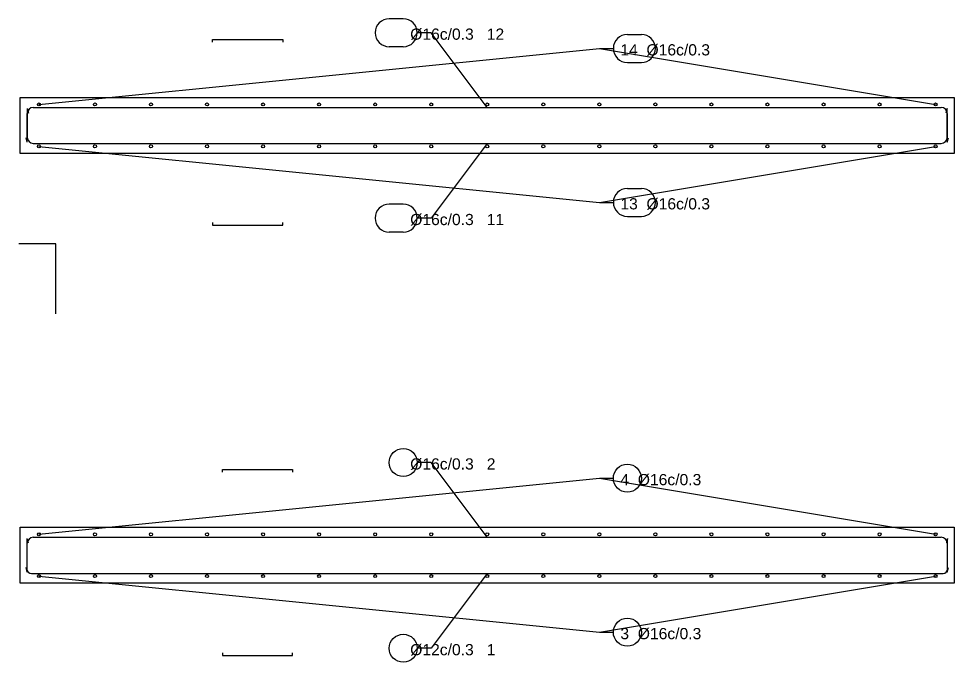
# Model space of a CAD drawing. Extents: x -1.3 to 10.1, y -0.4 to 24.9.
# Drawn here: x 5.09 to 10.1, y -0.42 to 3.02 of the extents above; entities that cross this region are included whole.
import ezdxf

# ---------------------------------------------------------------- set-up
doc = ezdxf.new("R2010")
doc.units = 0
doc.layers.get('0').update_dxf_attribs({"linetype": 'continuous'})
for name, color, linetype in [('color_0', 255, 'Continuous'), ('color_1', 254, 'Continuous'), ('color_2', 253, 'Continuous'), ('color_3', 252, 'Continuous'), ('color_4', 251, 'Continuous'), ('color_6', 249, 'Continuous')]:
    doc.layers.add(name, color=color, linetype=linetype)
doc.styles.get("Standard").update_dxf_attribs({"font": 'ARIAL.TTF'})

# ---------------------------------------------------------------- blocks, each defined once
blk = doc.blocks.new('WIRE')
at = {"color": 2}
for p, q in [((5.2, 0.038), (8.2, -0.262)), ((8.2, -0.262), (8.275, -0.262))]:
    blk.add_line(p, q, dxfattribs=at)
blk = doc.blocks.new('CIRCLE')
at = {"color": 2}
blk.add_circle((8.35, -0.262), 0.075, dxfattribs=at)
blk = doc.blocks.new('CIRCLE001')
at = {"color": 1}
blk.add_circle((5.2, 0.038), 0.008, dxfattribs=at)
blk = doc.blocks.new('CIRCLE002')
at = {"color": 1}
blk.add_circle((5.5, 0.038), 0.008, dxfattribs=at)
blk = doc.blocks.new('CIRCLE003')
at = {"color": 1}
blk.add_circle((5.8, 0.038), 0.008, dxfattribs=at)
blk = doc.blocks.new('CIRCLE004')
at = {"color": 1}
blk.add_circle((6.1, 0.038), 0.008, dxfattribs=at)
blk = doc.blocks.new('CIRCLE005')
at = {"color": 1}
blk.add_circle((6.4, 0.038), 0.008, dxfattribs=at)
blk = doc.blocks.new('CIRCLE006')
at = {"color": 1}
blk.add_circle((6.7, 0.038), 0.008, dxfattribs=at)
blk = doc.blocks.new('CIRCLE007')
at = {"color": 1}
blk.add_circle((7, 0.038), 0.008, dxfattribs=at)
blk = doc.blocks.new('CIRCLE008')
at = {"color": 1}
blk.add_circle((7.3, 0.038), 0.008, dxfattribs=at)
blk = doc.blocks.new('CIRCLE009')
at = {"color": 1}
blk.add_circle((7.6, 0.038), 0.008, dxfattribs=at)
blk = doc.blocks.new('CIRCLE010')
at = {"color": 1}
blk.add_circle((7.9, 0.038), 0.008, dxfattribs=at)
blk = doc.blocks.new('CIRCLE011')
at = {"color": 1}
blk.add_circle((8.2, 0.038), 0.008, dxfattribs=at)
blk = doc.blocks.new('CIRCLE012')
at = {"color": 1}
blk.add_circle((8.5, 0.038), 0.008, dxfattribs=at)
blk = doc.blocks.new('CIRCLE013')
at = {"color": 1}
blk.add_circle((8.8, 0.038), 0.008, dxfattribs=at)
blk = doc.blocks.new('CIRCLE014')
at = {"color": 1}
blk.add_circle((9.1, 0.038), 0.008, dxfattribs=at)
blk = doc.blocks.new('CIRCLE015')
at = {"color": 1}
blk.add_circle((9.4, 0.038), 0.008, dxfattribs=at)
blk = doc.blocks.new('CIRCLE016')
at = {"color": 1}
blk.add_circle((9.7, 0.038), 0.008, dxfattribs=at)
blk = doc.blocks.new('CIRCLE017')
at = {"color": 1}
blk.add_circle((10, 0.038), 0.008, dxfattribs=at)
blk = doc.blocks.new('LINE')
at = {"color": 2}
blk.add_line((8.2, -0.262), (10, 0.038), dxfattribs=at)
blk = doc.blocks.new('WIRE003')
at = {"color": 2}
for p, q in [((5.2, 0.262), (8.2, 0.562)), ((8.2, 0.562), (8.275, 0.562))]:
    blk.add_line(p, q, dxfattribs=at)
blk = doc.blocks.new('CIRCLE019')
at = {"color": 2}
blk.add_circle((8.35, 0.562), 0.075, dxfattribs=at)
blk = doc.blocks.new('CIRCLE020')
at = {"color": 1}
blk.add_circle((5.2, 0.262), 0.008, dxfattribs=at)
blk = doc.blocks.new('CIRCLE021')
at = {"color": 1}
blk.add_circle((5.5, 0.262), 0.008, dxfattribs=at)
blk = doc.blocks.new('CIRCLE022')
at = {"color": 1}
blk.add_circle((5.8, 0.262), 0.008, dxfattribs=at)
blk = doc.blocks.new('CIRCLE023')
at = {"color": 1}
blk.add_circle((6.1, 0.262), 0.008, dxfattribs=at)
blk = doc.blocks.new('CIRCLE024')
at = {"color": 1}
blk.add_circle((6.4, 0.262), 0.008, dxfattribs=at)
blk = doc.blocks.new('CIRCLE025')
at = {"color": 1}
blk.add_circle((6.7, 0.262), 0.008, dxfattribs=at)
blk = doc.blocks.new('CIRCLE026')
at = {"color": 1}
blk.add_circle((7, 0.262), 0.008, dxfattribs=at)
blk = doc.blocks.new('CIRCLE027')
at = {"color": 1}
blk.add_circle((7.3, 0.262), 0.008, dxfattribs=at)
blk = doc.blocks.new('CIRCLE028')
at = {"color": 1}
blk.add_circle((7.6, 0.262), 0.008, dxfattribs=at)
blk = doc.blocks.new('CIRCLE029')
at = {"color": 1}
blk.add_circle((7.9, 0.262), 0.008, dxfattribs=at)
blk = doc.blocks.new('CIRCLE030')
at = {"color": 1}
blk.add_circle((8.2, 0.262), 0.008, dxfattribs=at)
blk = doc.blocks.new('CIRCLE031')
at = {"color": 1}
blk.add_circle((8.5, 0.262), 0.008, dxfattribs=at)
blk = doc.blocks.new('CIRCLE032')
at = {"color": 1}
blk.add_circle((8.8, 0.262), 0.008, dxfattribs=at)
blk = doc.blocks.new('CIRCLE033')
at = {"color": 1}
blk.add_circle((9.1, 0.262), 0.008, dxfattribs=at)
blk = doc.blocks.new('CIRCLE034')
at = {"color": 1}
blk.add_circle((9.4, 0.262), 0.008, dxfattribs=at)
blk = doc.blocks.new('CIRCLE035')
at = {"color": 1}
blk.add_circle((9.7, 0.262), 0.008, dxfattribs=at)
blk = doc.blocks.new('CIRCLE036')
at = {"color": 1}
blk.add_circle((10, 0.262), 0.008, dxfattribs=at)
blk = doc.blocks.new('LINE003')
at = {"color": 2}
blk.add_line((8.2, 0.562), (10, 0.262), dxfattribs=at)
blk = doc.blocks.new('WIRE007')
at = {"color": 3}
for p, q in [((5.136, 0.24), (5.136, 0.076)), ((10.064, 0.076), (10.064, 0.24)), ((5.16, 0.052), (10.04, 0.052))]:
    blk.add_line(p, q, dxfattribs=at)
for centre, start, end in [((5.16, 0.076), -180, -90), ((10.04, 0.076), -90, 0)]:
    blk.add_arc(centre, 0.024, start, end, dxfattribs=at)
blk = doc.blocks.new('LINE007')
at = {"color": 6}
blk.add_line((5.136, 0.24), (5.1425, 0.2159), dxfattribs=at)
blk = doc.blocks.new('LINE008')
at = {"color": 6}
blk.add_line((10.064, 0.24), (10.0575, 0.2159), dxfattribs=at)
blk = doc.blocks.new('WIRE008')
at = {"color": 2}
for p, q in [((7.6, 0.052), (7.3, -0.348)), ((7.3, -0.348), (7.225, -0.348))]:
    blk.add_line(p, q, dxfattribs=at)
blk = doc.blocks.new('CIRCLE053')
at = {"color": 2}
blk.add_circle((7.15, -0.348), 0.075, dxfattribs=at)
blk = doc.blocks.new('SHAPE004')
at = {"color": 0}
for p, q in [((6.1825, -0.3717), (6.1825, -0.386)), ((6.1825, -0.386), (6.5575, -0.386)), ((6.5575, -0.386), (6.5575, -0.3717))]:
    blk.add_line(p, q, dxfattribs=at)
blk = doc.blocks.new('WIRE010')
at = {"color": 3}
for p, q in [((5.138, 0.06), (5.138, 0.214)), ((5.17, 0.246), (10.03, 0.246)), ((10.062, 0.214), (10.062, 0.06))]:
    blk.add_line(p, q, dxfattribs=at)
for centre, start, end in [((5.17, 0.214), 90, 180), ((10.03, 0.214), 0, 90)]:
    blk.add_arc(centre, 0.032, start, end, dxfattribs=at)
blk = doc.blocks.new('LINE010')
at = {"color": 6}
blk.add_line((5.138, 0.06), (5.1315, 0.0841), dxfattribs=at)
blk = doc.blocks.new('LINE011')
at = {"color": 6}
blk.add_line((10.062, 0.06), (10.0685, 0.0841), dxfattribs=at)
blk = doc.blocks.new('WIRE011')
at = {"color": 2}
for p, q in [((7.3, 0.646), (7.225, 0.646)), ((7.6, 0.246), (7.3, 0.646))]:
    blk.add_line(p, q, dxfattribs=at)
blk = doc.blocks.new('CIRCLE067')
at = {"color": 2}
blk.add_circle((7.15, 0.646), 0.075, dxfattribs=at)
blk = doc.blocks.new('SHAPE005')
at = {"color": 0}
for p, q in [((6.1825, 0.5948), (6.1825, 0.609)), ((6.1825, 0.609), (6.5575, 0.609)), ((6.5575, 0.609), (6.5575, 0.5948))]:
    blk.add_line(p, q, dxfattribs=at)
blk = doc.blocks.new('SHAPE006')
at = {"color": 4}
for p, q in [((5.1, 0), (5.1, 0.3)), ((5.1, 0.3), (10.1, 0.3)), ((10.1, 0.3), (10.1, 0)), ((10.1, 0), (5.1, 0))]:
    blk.add_line(p, q, dxfattribs=at)
blk = doc.blocks.new('WIRE012')
at = {"color": 2}
for p, q in [((5.2, 2.338), (8.2, 2.038)), ((8.2, 2.038), (8.275, 2.038))]:
    blk.add_line(p, q, dxfattribs=at)
blk = doc.blocks.new('SHAPE007')
at = {"color": 0}
for p, q in [((8.35, 2.113), (8.425, 2.113)), ((8.35, 1.963), (8.425, 1.963))]:
    blk.add_line(p, q, dxfattribs=at)
for centre, start, end in [((8.35, 2.038), 90, -90), ((8.425, 2.038), -90, 90)]:
    blk.add_arc(centre, 0.075, start, end, dxfattribs=at)
blk = doc.blocks.new('CIRCLE068')
at = {"color": 1}
blk.add_circle((5.2, 2.338), 0.008, dxfattribs=at)
blk = doc.blocks.new('CIRCLE069')
at = {"color": 1}
blk.add_circle((5.5, 2.338), 0.008, dxfattribs=at)
blk = doc.blocks.new('CIRCLE070')
at = {"color": 1}
blk.add_circle((5.8, 2.338), 0.008, dxfattribs=at)
blk = doc.blocks.new('CIRCLE071')
at = {"color": 1}
blk.add_circle((6.1, 2.338), 0.008, dxfattribs=at)
blk = doc.blocks.new('CIRCLE072')
at = {"color": 1}
blk.add_circle((6.4, 2.338), 0.008, dxfattribs=at)
blk = doc.blocks.new('CIRCLE073')
at = {"color": 1}
blk.add_circle((6.7, 2.338), 0.008, dxfattribs=at)
blk = doc.blocks.new('CIRCLE074')
at = {"color": 1}
blk.add_circle((7, 2.338), 0.008, dxfattribs=at)
blk = doc.blocks.new('CIRCLE075')
at = {"color": 1}
blk.add_circle((7.3, 2.338), 0.008, dxfattribs=at)
blk = doc.blocks.new('CIRCLE076')
at = {"color": 1}
blk.add_circle((7.6, 2.338), 0.008, dxfattribs=at)
blk = doc.blocks.new('CIRCLE077')
at = {"color": 1}
blk.add_circle((7.9, 2.338), 0.008, dxfattribs=at)
blk = doc.blocks.new('CIRCLE078')
at = {"color": 1}
blk.add_circle((8.2, 2.338), 0.008, dxfattribs=at)
blk = doc.blocks.new('CIRCLE079')
at = {"color": 1}
blk.add_circle((8.5, 2.338), 0.008, dxfattribs=at)
blk = doc.blocks.new('CIRCLE080')
at = {"color": 1}
blk.add_circle((8.8, 2.338), 0.008, dxfattribs=at)
blk = doc.blocks.new('CIRCLE081')
at = {"color": 1}
blk.add_circle((9.1, 2.338), 0.008, dxfattribs=at)
blk = doc.blocks.new('CIRCLE082')
at = {"color": 1}
blk.add_circle((9.4, 2.338), 0.008, dxfattribs=at)
blk = doc.blocks.new('CIRCLE083')
at = {"color": 1}
blk.add_circle((9.7, 2.338), 0.008, dxfattribs=at)
blk = doc.blocks.new('CIRCLE084')
at = {"color": 1}
blk.add_circle((10, 2.338), 0.008, dxfattribs=at)
blk = doc.blocks.new('LINE012')
at = {"color": 2}
blk.add_line((8.2, 2.038), (10, 2.338), dxfattribs=at)
blk = doc.blocks.new('WIRE015')
at = {"color": 2}
for p, q in [((5.2, 2.562), (8.2, 2.862)), ((8.2, 2.862), (8.275, 2.862))]:
    blk.add_line(p, q, dxfattribs=at)
blk = doc.blocks.new('SHAPE010')
at = {"color": 0}
for p, q in [((8.35, 2.937), (8.425, 2.937)), ((8.35, 2.787), (8.425, 2.787))]:
    blk.add_line(p, q, dxfattribs=at)
for centre, start, end in [((8.35, 2.862), 90, -90), ((8.425, 2.862), -90, 90)]:
    blk.add_arc(centre, 0.075, start, end, dxfattribs=at)
blk = doc.blocks.new('CIRCLE085')
at = {"color": 1}
blk.add_circle((5.2, 2.562), 0.008, dxfattribs=at)
blk = doc.blocks.new('CIRCLE086')
at = {"color": 1}
blk.add_circle((5.5, 2.562), 0.008, dxfattribs=at)
blk = doc.blocks.new('CIRCLE087')
at = {"color": 1}
blk.add_circle((5.8, 2.562), 0.008, dxfattribs=at)
blk = doc.blocks.new('CIRCLE088')
at = {"color": 1}
blk.add_circle((6.1, 2.562), 0.008, dxfattribs=at)
blk = doc.blocks.new('CIRCLE089')
at = {"color": 1}
blk.add_circle((6.4, 2.562), 0.008, dxfattribs=at)
blk = doc.blocks.new('CIRCLE090')
at = {"color": 1}
blk.add_circle((6.7, 2.562), 0.008, dxfattribs=at)
blk = doc.blocks.new('CIRCLE091')
at = {"color": 1}
blk.add_circle((7, 2.562), 0.008, dxfattribs=at)
blk = doc.blocks.new('CIRCLE092')
at = {"color": 1}
blk.add_circle((7.3, 2.562), 0.008, dxfattribs=at)
blk = doc.blocks.new('CIRCLE093')
at = {"color": 1}
blk.add_circle((7.6, 2.562), 0.008, dxfattribs=at)
blk = doc.blocks.new('CIRCLE094')
at = {"color": 1}
blk.add_circle((7.9, 2.562), 0.008, dxfattribs=at)
blk = doc.blocks.new('CIRCLE095')
at = {"color": 1}
blk.add_circle((8.2, 2.562), 0.008, dxfattribs=at)
blk = doc.blocks.new('CIRCLE096')
at = {"color": 1}
blk.add_circle((8.5, 2.562), 0.008, dxfattribs=at)
blk = doc.blocks.new('CIRCLE097')
at = {"color": 1}
blk.add_circle((8.8, 2.562), 0.008, dxfattribs=at)
blk = doc.blocks.new('CIRCLE098')
at = {"color": 1}
blk.add_circle((9.1, 2.562), 0.008, dxfattribs=at)
blk = doc.blocks.new('CIRCLE099')
at = {"color": 1}
blk.add_circle((9.4, 2.562), 0.008, dxfattribs=at)
blk = doc.blocks.new('CIRCLE100')
at = {"color": 1}
blk.add_circle((9.7, 2.562), 0.008, dxfattribs=at)
blk = doc.blocks.new('CIRCLE101')
at = {"color": 1}
blk.add_circle((10, 2.562), 0.008, dxfattribs=at)
blk = doc.blocks.new('LINE015')
at = {"color": 2}
blk.add_line((8.2, 2.862), (10, 2.562), dxfattribs=at)
blk = doc.blocks.new('WIRE019')
at = {"color": 3}
for p, q in [((5.138, 2.54), (5.138, 2.386)), ((10.062, 2.386), (10.062, 2.54)), ((5.17, 2.354), (10.03, 2.354))]:
    blk.add_line(p, q, dxfattribs=at)
for centre, start, end in [((5.17, 2.386), -180, -90), ((10.03, 2.386), -90, 0)]:
    blk.add_arc(centre, 0.032, start, end, dxfattribs=at)
blk = doc.blocks.new('LINE019')
at = {"color": 6}
blk.add_line((5.138, 2.54), (5.1445, 2.5159), dxfattribs=at)
blk = doc.blocks.new('LINE020')
at = {"color": 6}
blk.add_line((10.062, 2.54), (10.0555, 2.5159), dxfattribs=at)
blk = doc.blocks.new('WIRE020')
at = {"color": 2}
for p, q in [((7.6, 2.354), (7.3, 1.954)), ((7.3, 1.954), (7.225, 1.954))]:
    blk.add_line(p, q, dxfattribs=at)
blk = doc.blocks.new('SHAPE014')
at = {"color": 0}
for p, q in [((7.15, 2.029), (7.075, 2.029)), ((7.15, 1.879), (7.075, 1.879))]:
    blk.add_line(p, q, dxfattribs=at)
for centre, start, end in [((7.075, 1.954), 90, -90), ((7.15, 1.954), -90, 90)]:
    blk.add_arc(centre, 0.075, start, end, dxfattribs=at)
blk = doc.blocks.new('SHAPE015')
at = {"color": 0}
for p, q in [((6.13, 1.9302), (6.13, 1.916)), ((6.13, 1.916), (6.505, 1.916)), ((6.505, 1.916), (6.505, 1.9302))]:
    blk.add_line(p, q, dxfattribs=at)
blk = doc.blocks.new('WIRE022')
at = {"color": 3}
for p, q in [((5.138, 2.36), (5.138, 2.514)), ((5.17, 2.546), (10.03, 2.546)), ((10.062, 2.514), (10.062, 2.36))]:
    blk.add_line(p, q, dxfattribs=at)
for centre, start, end in [((5.17, 2.514), 90, 180), ((10.03, 2.514), 0, 90)]:
    blk.add_arc(centre, 0.032, start, end, dxfattribs=at)
blk = doc.blocks.new('LINE022')
at = {"color": 6}
blk.add_line((5.138, 2.36), (5.1315, 2.3841), dxfattribs=at)
blk = doc.blocks.new('LINE023')
at = {"color": 6}
blk.add_line((10.062, 2.36), (10.0685, 2.3841), dxfattribs=at)
blk = doc.blocks.new('WIRE023')
at = {"color": 2}
for p, q in [((7.3, 2.946), (7.225, 2.946)), ((7.6, 2.546), (7.3, 2.946))]:
    blk.add_line(p, q, dxfattribs=at)
blk = doc.blocks.new('SHAPE017')
at = {"color": 0}
for p, q in [((7.15, 3.021), (7.075, 3.021)), ((7.15, 2.871), (7.075, 2.871))]:
    blk.add_line(p, q, dxfattribs=at)
for centre, start, end in [((7.075, 2.946), 90, -90), ((7.15, 2.946), -90, 90)]:
    blk.add_arc(centre, 0.075, start, end, dxfattribs=at)
blk = doc.blocks.new('SHAPE018')
at = {"color": 0}
for p, q in [((6.13, 2.8948), (6.13, 2.909)), ((6.13, 2.909), (6.505, 2.909)), ((6.505, 2.909), (6.505, 2.8948))]:
    blk.add_line(p, q, dxfattribs=at)
blk = doc.blocks.new('SHAPE019')
at = {"color": 4}
for p, q in [((5.1, 2.3), (5.1, 2.6)), ((5.1, 2.6), (10.1, 2.6)), ((10.1, 2.6), (10.1, 2.3)), ((10.1, 2.3), (5.1, 2.3))]:
    blk.add_line(p, q, dxfattribs=at)
blk = doc.blocks.new('SHAPE035')
at = {"color": 0}
for p, q in [((5.2912, 1.8159), (5.0919, 1.8159)), ((5.2912, 1.4409), (5.2912, 1.8159))]:
    blk.add_line(p, q, dxfattribs=at)

msp = doc.modelspace()

# ---------------------------------------------------------------- block references
at = {"layer": 'color_0', "color": 0}
for name in ['SHAPE017', 'SHAPE018', 'SHAPE010', 'SHAPE007', 'SHAPE014', 'SHAPE015', 'SHAPE035', 'SHAPE005', 'SHAPE004']:
    msp.add_blockref(name, (0, 0), dxfattribs=at)
at = {"layer": 'color_1', "color": 1}
for name in ['CIRCLE085', 'CIRCLE086', 'CIRCLE087', 'CIRCLE088', 'CIRCLE089', 'CIRCLE090', 'CIRCLE091', 'CIRCLE092', 'CIRCLE093', 'CIRCLE094', 'CIRCLE095', 'CIRCLE096', 'CIRCLE097', 'CIRCLE098', 'CIRCLE099', 'CIRCLE100', 'CIRCLE101', 'CIRCLE068', 'CIRCLE069', 'CIRCLE070', 'CIRCLE071', 'CIRCLE072', 'CIRCLE073', 'CIRCLE074', 'CIRCLE075', 'CIRCLE076', 'CIRCLE077', 'CIRCLE078', 'CIRCLE079', 'CIRCLE080', 'CIRCLE081', 'CIRCLE082', 'CIRCLE083', 'CIRCLE084', 'CIRCLE020', 'CIRCLE021', 'CIRCLE022', 'CIRCLE023', 'CIRCLE024', 'CIRCLE025', 'CIRCLE026', 'CIRCLE027', 'CIRCLE028', 'CIRCLE029', 'CIRCLE030', 'CIRCLE031', 'CIRCLE032', 'CIRCLE033', 'CIRCLE034', 'CIRCLE035', 'CIRCLE036', 'CIRCLE001', 'CIRCLE002', 'CIRCLE003', 'CIRCLE004', 'CIRCLE005', 'CIRCLE006', 'CIRCLE007', 'CIRCLE008', 'CIRCLE009', 'CIRCLE010', 'CIRCLE011', 'CIRCLE012', 'CIRCLE013', 'CIRCLE014', 'CIRCLE015', 'CIRCLE016', 'CIRCLE017']:
    msp.add_blockref(name, (0, 0), dxfattribs=at)
at = {"layer": 'color_2', "color": 2}
for name in ['WIRE023', 'WIRE015', 'LINE015', 'WIRE020', 'WIRE012', 'LINE012', 'CIRCLE067', 'WIRE011', 'CIRCLE019', 'WIRE003', 'LINE003', 'WIRE008', 'WIRE', 'LINE', 'CIRCLE', 'CIRCLE053']:
    msp.add_blockref(name, (0, 0), dxfattribs=at)
at = {"layer": 'color_3', "color": 3}
for name in ['WIRE022', 'WIRE019', 'WIRE007', 'WIRE010']:
    msp.add_blockref(name, (0, 0), dxfattribs=at)
at = {"layer": 'color_4', "color": 4}
for name in ['SHAPE019', 'SHAPE006']:
    msp.add_blockref(name, (0, 0), dxfattribs=at)
at = {"layer": 'color_6', "color": 6}
for name in ['LINE019', 'LINE020', 'LINE022', 'LINE023', 'LINE007', 'LINE008', 'LINE010', 'LINE011']:
    msp.add_blockref(name, (0, 0), dxfattribs=at)

# ---------------------------------------------------------------- texts
at = {"layer": 'color_0', "color": 0}
for s, p in [('%%C16c/0.3   12', (7.1875, 2.9085)), ('14  %%C16c/0.3', (8.3125, 2.8245)), ('13  %%C16c/0.3', (8.3125, 2.0005)), ('%%C16c/0.3   11', (7.1875, 1.9165)), ('%%C16c/0.3   2', (7.1875, 0.6085)), ('4  %%C16c/0.3', (8.3125, 0.5245)), ('3  %%C16c/0.3', (8.3125, -0.2995)), ('%%C12c/0.3   1', (7.1875, -0.3855))]:
    msp.add_text(s, height=0.06, dxfattribs=at).set_placement(p)

doc.saveas('drawing.dxf')
